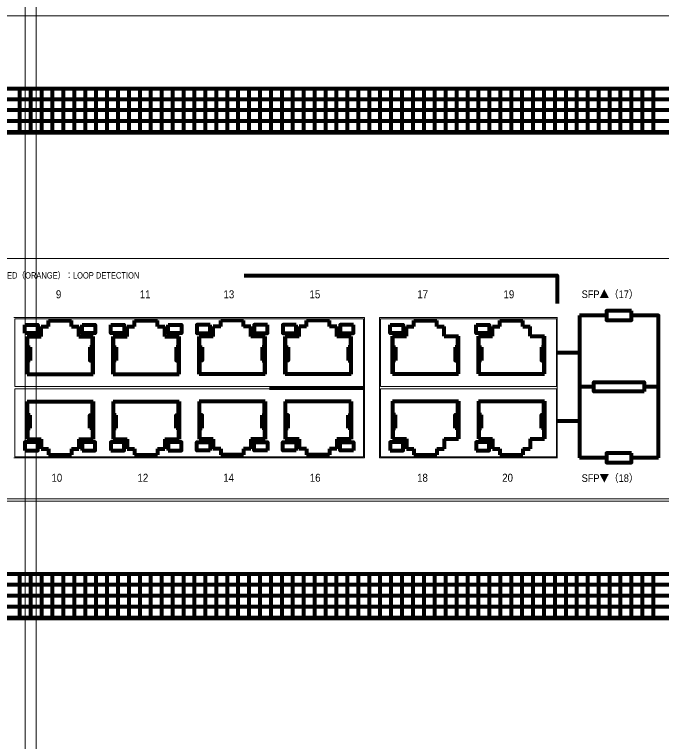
# Model space of a CAD drawing. Units: millimetres on the paper. Extents: x -400 to 400, y -280 to 280.
# Drawn here: x 166.56 to 176.04, y 122.18 to 132.83 of the extents above; entities that cross this region are included whole.
import ezdxf
from ezdxf.enums import TextEntityAlignment as Align

# ---------------------------------------------------------------- set-up
doc = ezdxf.new("R2010")
doc.units = ezdxf.units.MM
doc.linetypes.add('DASHED1', pattern=[1.8, 1.2, -0.6])
doc.layers.add('0-0_0', color=7, linetype='Continuous', lineweight=20)
doc.layers.add('0-6_moji1', color=1, linetype='Continuous', lineweight=80)
doc.styles.add('PUDGoDpMt', font='')
doc.styles.get('PUDGoDpMt').set_extended_font_data('PUDGoDpMt')

# ---------------------------------------------------------------- blocks, each defined once
blk = doc.blocks.new('RD281E-')
at = {"layer": '0-6_moji1', "color": 7, "lineweight": 20}
for p, q in [((-24.125, 0), (24.125, 0)), ((-16, -2.17), (16, -2.17))]:
    blk.add_line(p, q, dxfattribs=at)
at = {"layer": '0-6_moji1'}
for p, q in [((-16, -1.33), (16, -1.33)), ((-0.2, -2.17), (-0.2, -1.33)), ((0, -2.17), (0, -1.33)), ((0.2, -2.17), (0.2, -1.33)), ((0.4, -2.17), (0.4, -1.33)), ((0.6, -2.17), (0.6, -1.33)), ((0.8, -2.17), (0.8, -1.33)), ((1, -2.17), (1, -1.33)), ((1.2, -2.17), (1.2, -1.33)), ((1.4, -2.17), (1.4, -1.33)), ((1.6, -2.17), (1.6, -1.33)), ((1.8, -2.17), (1.8, -1.33)), ((2, -2.17), (2, -1.33)), ((2.2, -2.17), (2.2, -1.33)), ((2.4, -2.17), (2.4, -1.33)), ((2.6, -2.17), (2.6, -1.33)), ((2.8, -2.17), (2.8, -1.33)), ((3, -2.17), (3, -1.33)), ((3.2, -2.17), (3.2, -1.33)), ((3.4, -2.17), (3.4, -1.33)), ((3.6, -2.17), (3.6, -1.33)), ((3.8, -2.17), (3.8, -1.33)), ((4, -2.17), (4, -1.33)), ((4.2, -2.17), (4.2, -1.33)), ((4.4, -2.17), (4.4, -1.33)), ((4.6, -2.17), (4.6, -1.33)), ((4.8, -2.17), (4.8, -1.33)), ((5, -2.17), (5, -1.33)), ((5.2, -2.17), (5.2, -1.33)), ((5.4, -2.17), (5.4, -1.33)), ((5.6, -2.17), (5.6, -1.33)), ((5.8, -2.17), (5.8, -1.33)), ((6, -2.17), (6, -1.33)), ((6.2, -2.17), (6.2, -1.33)), ((6.4, -2.17), (6.4, -1.33)), ((6.6, -2.17), (6.6, -1.33)), ((6.8, -2.17), (6.8, -1.33)), ((7, -2.17), (7, -1.33)), ((7.2, -2.17), (7.2, -1.33)), ((7.4, -2.17), (7.4, -1.33)), ((7.6, -2.17), (7.6, -1.33)), ((7.8, -2.17), (7.8, -1.33)), ((8, -2.17), (8, -1.33)), ((8.2, -2.17), (8.2, -1.33)), ((8.4, -2.17), (8.4, -1.33)), ((8.6, -2.17), (8.6, -1.33)), ((8.8, -2.17), (8.8, -1.33)), ((9, -2.17), (9, -1.33)), ((9.2, -2.17), (9.2, -1.33)), ((9.4, -2.17), (9.4, -1.33)), ((9.6, -2.17), (9.6, -1.33)), ((9.8, -2.17), (9.8, -1.33)), ((10, -2.17), (10, -1.33)), ((10.2, -2.17), (10.2, -1.33)), ((10.4, -2.17), (10.4, -1.33)), ((10.6, -2.17), (10.6, -1.33)), ((10.8, -2.17), (10.8, -1.33)), ((11, -2.17), (11, -1.33)), ((11.2, -2.17), (11.2, -1.33)), ((11.4, -2.17), (11.4, -1.33)), ((-16.843, -1.525), (16.843, -1.525)), ((-17.167, -1.725), (17.167, -1.725)), ((-17.39, -1.925), (17.39, -1.925)), ((-17.556, -2.125), (17.556, -2.125))]:
    blk.add_line(p, q, dxfattribs=at)
blk = doc.blocks.new('PN261693-')
at = {"layer": '0-6_moji1'}
for p, q in [((10.045, -1.045), (10.045, -3.65)), ((10.539, -1.045), (10.045, -1.045)), ((0.326, -1.135), (0.746, -1.135)), ((0.326, -1.245), (0.326, -1.135)), ((0.746, -1.245), (0.746, -1.135)), ((1.902, -1.135), (2.322, -1.135)), ((1.902, -1.245), (1.902, -1.135)), ((2.322, -1.245), (2.322, -1.135)), ((3.897, -1.135), (3.477, -1.135)), ((3.477, -1.245), (3.477, -1.135)), ((3.897, -1.245), (3.897, -1.135)), ((5.471, -1.135), (5.051, -1.135)), ((5.051, -1.245), (5.051, -1.135)), ((5.471, -1.245), (5.471, -1.135)), ((7.015, -1.134), (7.435, -1.134)), ((7.015, -1.244), (7.015, -1.134)), ((7.435, -1.244), (7.435, -1.134)), ((8.59, -1.134), (9.01, -1.134)), ((8.59, -1.244), (8.59, -1.134)), ((9.01, -1.244), (9.01, -1.134)), ((-0.109, -1.365), (-0.109, -1.215)), ((0.191, -1.245), (0.326, -1.245)), ((0.191, -1.425), (0.191, -1.245)), ((0.746, -1.245), (0.881, -1.245)), ((0.881, -1.425), (0.881, -1.245)), ((1.767, -1.245), (1.902, -1.245)), ((1.767, -1.425), (1.767, -1.245)), ((2.322, -1.245), (2.457, -1.245)), ((2.457, -1.425), (2.457, -1.245)), ((3.477, -1.245), (3.342, -1.245)), ((3.342, -1.425), (3.342, -1.245)), ((4.032, -1.245), (3.897, -1.245)), ((4.032, -1.425), (4.032, -1.245)), ((5.051, -1.245), (4.916, -1.245)), ((4.916, -1.425), (4.916, -1.245)), ((5.606, -1.245), (5.471, -1.245)), ((5.606, -1.425), (5.606, -1.245)), ((6.88, -1.244), (7.015, -1.244)), ((6.88, -1.424), (6.88, -1.244)), ((7.435, -1.244), (7.57, -1.244)), ((7.57, -1.424), (7.57, -1.244)), ((8.455, -1.244), (8.59, -1.244)), ((8.455, -1.424), (8.455, -1.244)), ((9.01, -1.244), (9.145, -1.244)), ((9.145, -1.424), (9.145, -1.244)), ((-0.069, -2.115), (-0.069, -1.425)), ((-0.069, -1.425), (0.191, -1.425)), ((-0.059, -1.625), (-0.059, -1.425)), ((0.881, -1.425), (1.141, -1.425)), ((1.132, -1.625), (1.132, -1.425)), ((1.141, -2.115), (1.141, -1.425)), ((1.507, -2.115), (1.507, -1.425)), ((1.507, -1.425), (1.767, -1.425)), ((1.516, -1.625), (1.516, -1.425)), ((2.457, -1.425), (2.717, -1.425)), ((2.707, -1.625), (2.707, -1.425)), ((2.717, -2.115), (2.717, -1.425)), ((3.082, -2.115), (3.082, -1.425)), ((3.342, -1.425), (3.082, -1.425)), ((3.091, -1.625), (3.091, -1.425)), ((4.292, -1.425), (4.032, -1.425)), ((4.282, -1.625), (4.282, -1.425)), ((4.292, -2.115), (4.292, -1.425)), ((4.656, -2.115), (4.656, -1.425)), ((4.916, -1.425), (4.656, -1.425)), ((4.666, -1.625), (4.666, -1.425)), ((5.866, -1.425), (5.606, -1.425)), ((5.857, -1.625), (5.857, -1.425)), ((5.866, -2.115), (5.866, -1.425)), ((6.62, -2.114), (6.62, -1.424)), ((6.62, -1.424), (6.88, -1.424)), ((6.629, -1.625), (6.629, -1.424)), ((7.57, -1.424), (7.83, -1.424)), ((7.821, -1.625), (7.821, -1.424)), ((7.83, -2.114), (7.83, -1.424)), ((8.195, -2.114), (8.195, -1.424)), ((8.195, -1.424), (8.455, -1.424)), ((8.204, -1.625), (8.204, -1.424)), ((9.145, -1.424), (9.405, -1.424)), ((9.396, -1.625), (9.396, -1.424)), ((9.405, -2.114), (9.405, -1.424)), ((-0.059, -1.625), (-0.011, -1.625)), ((-0.011, -1.625), (-0.011, -1.865)), ((1.132, -1.625), (1.084, -1.625)), ((1.516, -1.625), (1.564, -1.625)), ((1.564, -1.625), (1.564, -1.865)), ((2.707, -1.625), (2.659, -1.625)), ((3.091, -1.625), (3.139, -1.625)), ((4.282, -1.625), (4.234, -1.625)), ((4.234, -1.625), (4.234, -1.865)), ((4.666, -1.625), (4.714, -1.625)), ((5.857, -1.625), (5.809, -1.625)), ((5.809, -1.625), (5.809, -1.865)), ((6.629, -1.625), (6.677, -1.625)), ((6.677, -1.625), (6.677, -1.865)), ((7.821, -1.625), (7.773, -1.625)), ((8.204, -1.625), (8.252, -1.625)), ((8.252, -1.625), (8.252, -1.865)), ((9.396, -1.625), (9.348, -1.625)), ((10.045, -1.724), (9.635, -1.724)), ((-0.059, -1.865), (-0.059, -2.115)), ((-0.011, -1.865), (-0.059, -1.865)), ((1.132, -1.865), (1.132, -2.115)), ((1.516, -1.865), (1.516, -2.115)), ((1.564, -1.865), (1.516, -1.865)), ((2.707, -1.865), (2.707, -2.115)), ((3.091, -1.865), (3.091, -2.115)), ((4.234, -1.865), (4.282, -1.865)), ((4.282, -1.865), (4.282, -2.115)), ((4.666, -1.865), (4.666, -2.115)), ((5.809, -1.865), (5.857, -1.865)), ((5.857, -1.865), (5.857, -2.115)), ((6.629, -1.865), (6.629, -2.114)), ((6.677, -1.865), (6.629, -1.865)), ((7.821, -1.865), (7.821, -2.114)), ((8.204, -1.865), (8.204, -2.114)), ((8.252, -1.865), (8.204, -1.865)), ((9.396, -1.865), (9.396, -2.114)), ((-0.069, -2.115), (1.141, -2.115)), ((1.507, -2.115), (2.717, -2.115)), ((4.292, -2.115), (3.082, -2.115)), ((5.866, -2.115), (4.656, -2.115)), ((6.62, -2.114), (7.83, -2.114)), ((8.195, -2.114), (9.405, -2.114)), ((4.37, -2.365), (6.112, -2.365)), ((4.37, -2.365), (6.112, -2.365)), ((10.308, -2.347), (10.045, -2.347)), ((11.495, -2.347), (11.233, -2.347)), ((-0.069, -2.615), (-0.069, -3.305)), ((-0.069, -2.615), (1.141, -2.615)), ((-0.059, -2.865), (-0.059, -2.615)), ((1.132, -2.865), (1.132, -2.615)), ((1.141, -2.615), (1.141, -3.305)), ((1.507, -2.615), (1.507, -3.305)), ((1.507, -2.615), (2.717, -2.615)), ((1.516, -2.865), (1.516, -2.615)), ((2.707, -2.865), (2.707, -2.615)), ((2.717, -2.615), (2.717, -3.305)), ((3.082, -2.615), (3.082, -3.305)), ((4.292, -2.615), (3.082, -2.615)), ((3.091, -2.865), (3.091, -2.615)), ((4.282, -2.865), (4.282, -2.615)), ((4.292, -2.615), (4.292, -3.305)), ((4.656, -2.615), (4.656, -3.305)), ((5.866, -2.615), (4.656, -2.615)), ((4.666, -2.865), (4.666, -2.615)), ((5.857, -2.865), (5.857, -2.615)), ((5.866, -2.615), (5.866, -3.305)), ((6.62, -2.614), (6.62, -3.304)), ((6.62, -2.614), (7.83, -2.614)), ((6.629, -2.864), (6.629, -2.614)), ((7.821, -2.864), (7.821, -2.614)), ((7.83, -2.614), (7.83, -3.304)), ((8.195, -2.614), (8.195, -3.304)), ((8.195, -2.614), (9.405, -2.614)), ((8.204, -2.864), (8.204, -2.614)), ((9.396, -2.864), (9.396, -2.614)), ((9.405, -2.614), (9.405, -3.304)), ((-0.011, -2.865), (-0.059, -2.865)), ((-0.011, -3.105), (-0.011, -2.865)), ((1.564, -2.865), (1.516, -2.865)), ((1.564, -3.105), (1.564, -2.865)), ((4.234, -2.865), (4.282, -2.865)), ((4.234, -3.105), (4.234, -2.865)), ((5.809, -2.865), (5.857, -2.865)), ((5.809, -3.105), (5.809, -2.865)), ((6.677, -2.864), (6.629, -2.864)), ((6.677, -3.104), (6.677, -2.864)), ((8.252, -2.864), (8.204, -2.864)), ((8.252, -3.104), (8.252, -2.864)), ((10.045, -2.976), (9.635, -2.976)), ((-0.059, -3.105), (-0.011, -3.105)), ((-0.059, -3.105), (-0.059, -3.305)), ((1.132, -3.105), (1.084, -3.105)), ((1.132, -3.105), (1.132, -3.305)), ((1.516, -3.105), (1.564, -3.105)), ((1.516, -3.105), (1.516, -3.305)), ((2.707, -3.105), (2.659, -3.105)), ((2.707, -3.105), (2.707, -3.305)), ((3.091, -3.105), (3.091, -3.305)), ((3.091, -3.105), (3.139, -3.105)), ((4.282, -3.105), (4.234, -3.105)), ((4.282, -3.105), (4.282, -3.305)), ((4.666, -3.105), (4.666, -3.305)), ((4.666, -3.105), (4.714, -3.105)), ((5.857, -3.105), (5.809, -3.105)), ((5.857, -3.105), (5.857, -3.305)), ((6.629, -3.104), (6.677, -3.104)), ((6.629, -3.104), (6.629, -3.304)), ((7.821, -3.104), (7.773, -3.104)), ((7.821, -3.104), (7.821, -3.304)), ((8.204, -3.104), (8.252, -3.104)), ((8.204, -3.104), (8.204, -3.304)), ((9.396, -3.104), (9.348, -3.104)), ((9.396, -3.104), (9.396, -3.304)), ((-0.069, -3.305), (0.191, -3.305)), ((0.191, -3.305), (0.191, -3.485)), ((0.881, -3.305), (1.141, -3.305)), ((0.881, -3.305), (0.881, -3.485)), ((1.507, -3.305), (1.767, -3.305)), ((1.767, -3.305), (1.767, -3.485)), ((2.457, -3.305), (2.717, -3.305)), ((2.457, -3.305), (2.457, -3.485)), ((3.342, -3.305), (3.082, -3.305)), ((3.342, -3.305), (3.342, -3.485)), ((4.032, -3.305), (4.032, -3.485)), ((4.292, -3.305), (4.032, -3.305)), ((4.916, -3.305), (4.656, -3.305)), ((4.916, -3.305), (4.916, -3.485)), ((5.606, -3.305), (5.606, -3.485)), ((5.866, -3.305), (5.606, -3.305)), ((6.62, -3.304), (6.88, -3.304)), ((6.88, -3.304), (6.88, -3.484)), ((7.57, -3.304), (7.83, -3.304)), ((7.57, -3.304), (7.57, -3.484)), ((8.195, -3.304), (8.455, -3.304)), ((8.455, -3.304), (8.455, -3.484)), ((9.145, -3.304), (9.405, -3.304)), ((9.145, -3.304), (9.145, -3.484)), ((0.191, -3.485), (0.326, -3.485)), ((0.326, -3.485), (0.326, -3.595)), ((0.746, -3.485), (0.746, -3.595)), ((0.746, -3.485), (0.881, -3.485)), ((1.767, -3.485), (1.902, -3.485)), ((1.902, -3.485), (1.902, -3.595)), ((2.322, -3.485), (2.322, -3.595)), ((2.322, -3.485), (2.457, -3.485)), ((3.477, -3.485), (3.342, -3.485)), ((3.477, -3.485), (3.477, -3.595)), ((4.032, -3.485), (3.897, -3.485)), ((3.897, -3.485), (3.897, -3.595)), ((5.051, -3.485), (4.916, -3.485)), ((5.051, -3.485), (5.051, -3.595)), ((5.606, -3.485), (5.471, -3.485)), ((5.471, -3.485), (5.471, -3.595)), ((6.88, -3.484), (7.015, -3.484)), ((7.015, -3.484), (7.015, -3.594)), ((7.435, -3.484), (7.435, -3.594)), ((7.435, -3.484), (7.57, -3.484)), ((8.455, -3.484), (8.59, -3.484)), ((8.59, -3.484), (8.59, -3.594)), ((9.01, -3.484), (9.01, -3.594)), ((9.01, -3.484), (9.145, -3.484)), ((0.326, -3.595), (0.746, -3.595)), ((1.902, -3.595), (2.322, -3.595)), ((3.897, -3.595), (3.477, -3.595)), ((5.471, -3.595), (5.051, -3.595)), ((7.015, -3.594), (7.435, -3.594)), ((8.59, -3.594), (9.01, -3.594)), ((10.539, -3.65), (10.045, -3.65)), ((11.495, -3.65), (11.001, -3.65))]:
    blk.add_line(p, q, dxfattribs=at)
at = {"layer": '0-6_moji1', "lineweight": 9}
for p, q in [((-0.31, -1.082), (6.112, -1.082)), ((-0.29, -1.102), (6.092, -1.102)), ((-0.29, -1.102), (-0.29, -2.345)), ((6.092, -1.102), (6.092, -2.345)), ((6.112, -3.648), (6.112, -1.082)), ((6.385, -1.082), (9.643, -1.082)), ((6.385, -2.365), (6.385, -1.082)), ((6.405, -1.102), (9.623, -1.102)), ((6.405, -1.102), (6.405, -2.345)), ((9.623, -1.102), (9.623, -2.345)), ((9.635, -2.365), (9.635, -1.082)), ((-0.29, -2.345), (6.092, -2.345)), ((-0.29, -2.345), (6.092, -2.345)), ((-0.29, -2.385), (6.092, -2.385)), ((-0.29, -3.628), (-0.29, -2.385)), ((6.092, -3.628), (6.092, -2.385)), ((6.385, -2.365), (6.385, -3.648)), ((6.405, -2.345), (9.623, -2.345)), ((6.405, -2.345), (9.623, -2.345)), ((6.405, -2.385), (9.623, -2.385)), ((6.405, -3.628), (6.405, -2.385)), ((9.623, -3.628), (9.623, -2.385)), ((9.635, -2.365), (9.635, -3.648)), ((-0.31, -3.648), (6.112, -3.648)), ((-0.29, -3.628), (6.092, -3.628)), ((6.385, -3.648), (9.643, -3.648)), ((6.405, -3.628), (9.623, -3.628))]:
    blk.add_line(p, q, dxfattribs=at)
at = {"layer": '0-6_moji1', "color": 7, "lineweight": 20}
blk.add_lwpolyline([(-16.5, 0), (16.5, 0), (16.5, -4.4), (-16.5, -4.4)], close=True, dxfattribs=at)
at = {"layer": '0-6_moji1'}
for points in [[(3.908, -0.308), (9.635, -0.308), (9.635, -0.823)], [(11.495, -3.65), (11.495, -1.045), (11.001, -1.045)], [(-0.109, -1.215), (0.131, -1.215), (0.131, -1.365), (-0.109, -1.365)], [(1.084, -1.625), (1.084, -1.865), (1.132, -1.865)], [(2.659, -1.625), (2.659, -1.865), (2.707, -1.865)], [(3.139, -1.625), (3.139, -1.865), (3.091, -1.865)], [(4.714, -1.625), (4.714, -1.865), (4.666, -1.865)], [(7.773, -1.625), (7.773, -1.865), (7.821, -1.865)], [(9.348, -1.625), (9.348, -1.865), (9.396, -1.865)], [(1.084, -3.105), (1.084, -2.865), (1.132, -2.865)], [(2.659, -3.105), (2.659, -2.865), (2.707, -2.865)], [(3.139, -3.105), (3.139, -2.865), (3.091, -2.865)], [(4.714, -3.105), (4.714, -2.865), (4.666, -2.865)], [(7.773, -3.104), (7.773, -2.864), (7.821, -2.864)], [(9.348, -3.104), (9.348, -2.864), (9.396, -2.864)]]:
    blk.add_lwpolyline(points, dxfattribs=at)
for points in [[(11.001, -0.959), (10.539, -0.959), (10.539, -1.131), (11.001, -1.131)], [(0.941, -1.215), (1.181, -1.215), (1.181, -1.365), (0.941, -1.365)], [(1.467, -1.215), (1.707, -1.215), (1.707, -1.365), (1.467, -1.365)], [(2.517, -1.215), (2.757, -1.215), (2.757, -1.365), (2.517, -1.365)], [(3.282, -1.215), (3.042, -1.215), (3.042, -1.365), (3.282, -1.365)], [(4.332, -1.215), (4.092, -1.215), (4.092, -1.365), (4.332, -1.365)], [(4.856, -1.215), (4.616, -1.215), (4.616, -1.365), (4.856, -1.365)], [(5.906, -1.215), (5.666, -1.215), (5.666, -1.365), (5.906, -1.365)], [(6.58, -1.214), (6.82, -1.214), (6.82, -1.364), (6.58, -1.364)], [(8.155, -1.214), (8.395, -1.214), (8.395, -1.364), (8.155, -1.364)], [(11.233, -2.433), (10.308, -2.433), (10.308, -2.262), (11.233, -2.262)], [(-0.109, -3.515), (0.131, -3.515), (0.131, -3.365), (-0.109, -3.365)], [(0.941, -3.515), (1.181, -3.515), (1.181, -3.365), (0.941, -3.365)], [(1.467, -3.515), (1.707, -3.515), (1.707, -3.365), (1.467, -3.365)], [(2.517, -3.515), (2.757, -3.515), (2.757, -3.365), (2.517, -3.365)], [(3.282, -3.515), (3.042, -3.515), (3.042, -3.365), (3.282, -3.365)], [(4.332, -3.515), (4.092, -3.515), (4.092, -3.365), (4.332, -3.365)], [(4.856, -3.515), (4.616, -3.515), (4.616, -3.365), (4.856, -3.365)], [(5.906, -3.515), (5.666, -3.515), (5.666, -3.365), (5.906, -3.365)], [(6.58, -3.514), (6.82, -3.514), (6.82, -3.364), (6.58, -3.364)], [(8.155, -3.514), (8.395, -3.514), (8.395, -3.364), (8.155, -3.364)], [(11.001, -3.564), (10.539, -3.564), (10.539, -3.736), (11.001, -3.736)]]:
    blk.add_lwpolyline(points, close=True, dxfattribs=at)
at = {"layer": '0-6_moji1', "style": 'PUDGoDpMt'}
for s, height, width, p in [('LEFT LED（ORANGE）：LOOP DETECTION', 0.1173, 0.85, (-0.887, -0.402)), ('9', 0.147, 0.9, (0.46, -0.772)), ('11', 0.1466, 0.9, (1.997, -0.772)), ('13', 0.1466, 0.9, (3.529, -0.772)), ('15', 0.1466, 0.9, (5.104, -0.772)), ('17', 0.1466, 0.9, (7.077, -0.772)), ('19', 0.1466, 0.9, (8.656, -0.772)), ('SFP▲（17）', 0.1393, 0.9, (10.087, -0.765)), ('10', 0.1466, 0.9, (0.379, -4.131)), ('12', 0.1466, 0.9, (1.954, -4.131)), ('14', 0.1466, 0.9, (3.524, -4.131)), ('16', 0.1466, 0.9, (5.109, -4.131)), ('18', 0.1466, 0.9, (7.074, -4.131)), ('20', 0.1466, 0.9, (8.632, -4.131)), ('SFP▼（18）', 0.1393, 0.9, (10.087, -4.132))]:
    blk.add_text(s, height=height, dxfattribs=dict(at, width=width)).set_placement(p, align=Align.BOTTOM_LEFT)
blk = doc.blocks.new('1U-')
at = {"layer": '0-6_moji1', "color": 7, "lineweight": 20}
for p, q in [((23.9, 0), (-23.9, 0)), ((-23.9, -4.4), (23.9, -4.4))]:
    blk.add_line(p, q, dxfattribs=at)

msp = doc.modelspace()

# ---------------------------------------------------------------- linework, layer by layer
at = {"layer": '0-0_0', "linetype": 'DASHED1'}
for p, q in [((186.16, 132.811), (147.44, 132.811)), ((186.16, 129.255), (147.44, 129.255)), ((186.16, 125.699), (147.44, 125.699))]:
    msp.add_line(p, q, dxfattribs=at)
at = {"layer": '0-6_moji1', "color": 7, "lineweight": 20}
for p, q in [((166.72, 97.734), (166.72, 168.288)), ((166.88, 97.734), (166.88, 168.288))]:
    msp.add_line(p, q, dxfattribs=at)

# ---------------------------------------------------------------- block references
at = {"layer": '0-6_moji1', "xscale": 0.8, "yscale": 0.8}
for name, p in [('RD281E-', (166.8, 132.811)), ('1U-', (166.8, 129.255)), ('PN261693-', (166.8, 129.255)), ('RD281E-', (166.8, 125.699))]:
    msp.add_blockref(name, p, dxfattribs=at)

doc.saveas('drawing.dxf')
